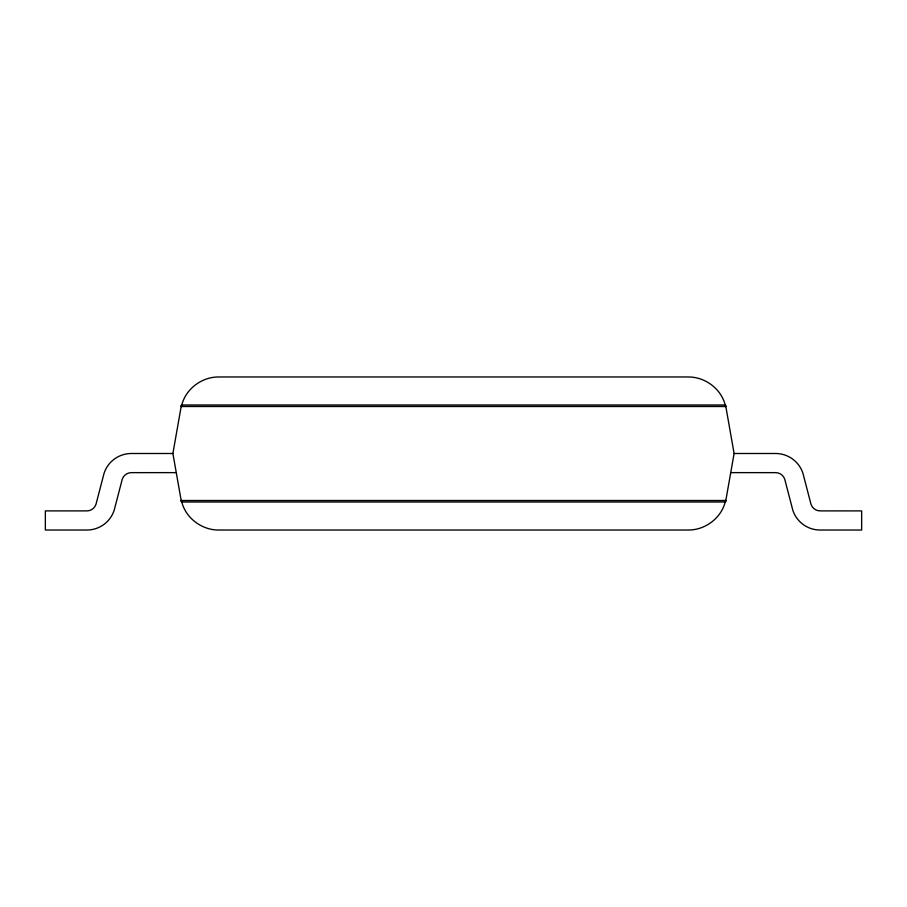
<?xml version="1.0" encoding="UTF-8"?>
<svg xmlns="http://www.w3.org/2000/svg" width="907" height="907" viewBox="0 0 907 907"><rect width="100%" height="100%" fill="white"/><g stroke="black" fill="none" stroke-linecap="round" stroke-linejoin="round"><path stroke-width="1.36" d="M181.445 406.506C184.881 389.545 201.343 376.938 218.496 376.972L688.504 376.972C705.657 376.938 722.119 389.545 725.555 406.506L725.555 404.998L734.103 453.5L725.555 502.002L725.555 500.494C722.119 517.455 705.657 530.062 688.504 530.028L218.496 530.028C201.343 530.062 184.881 517.455 181.445 500.494L181.445 502.002L172.897 453.5L181.445 404.998L181.445 406.506L181.774 404.998L725.226 404.998M176.275 472.626L131.356 472.638A9.558 9.558 0 0 0 122.252 479.247L114.191 510.199A28.695 28.695 0 0 1 86.891 530.028L45.35 530.028L45.35 510.89L86.891 510.89A9.558 9.558 0 0 0 95.995 504.281L104.056 473.329A28.695 28.695 0 0 1 131.356 453.5L172.897 453.5M725.555 500.494L725.226 502.002L181.774 502.002M181.185 406.506L725.815 406.506M734.103 453.5L775.644 453.5A28.695 28.695 0 0 1 802.944 473.329L811.005 504.281A9.558 9.558 0 0 0 820.109 510.89L861.65 510.902L861.65 530.028L820.109 530.028A28.695 28.695 0 0 1 792.809 510.199L784.748 479.247A9.558 9.558 0 0 0 775.644 472.638L730.725 472.626M181.185 500.494L725.815 500.494"/></g></svg>
